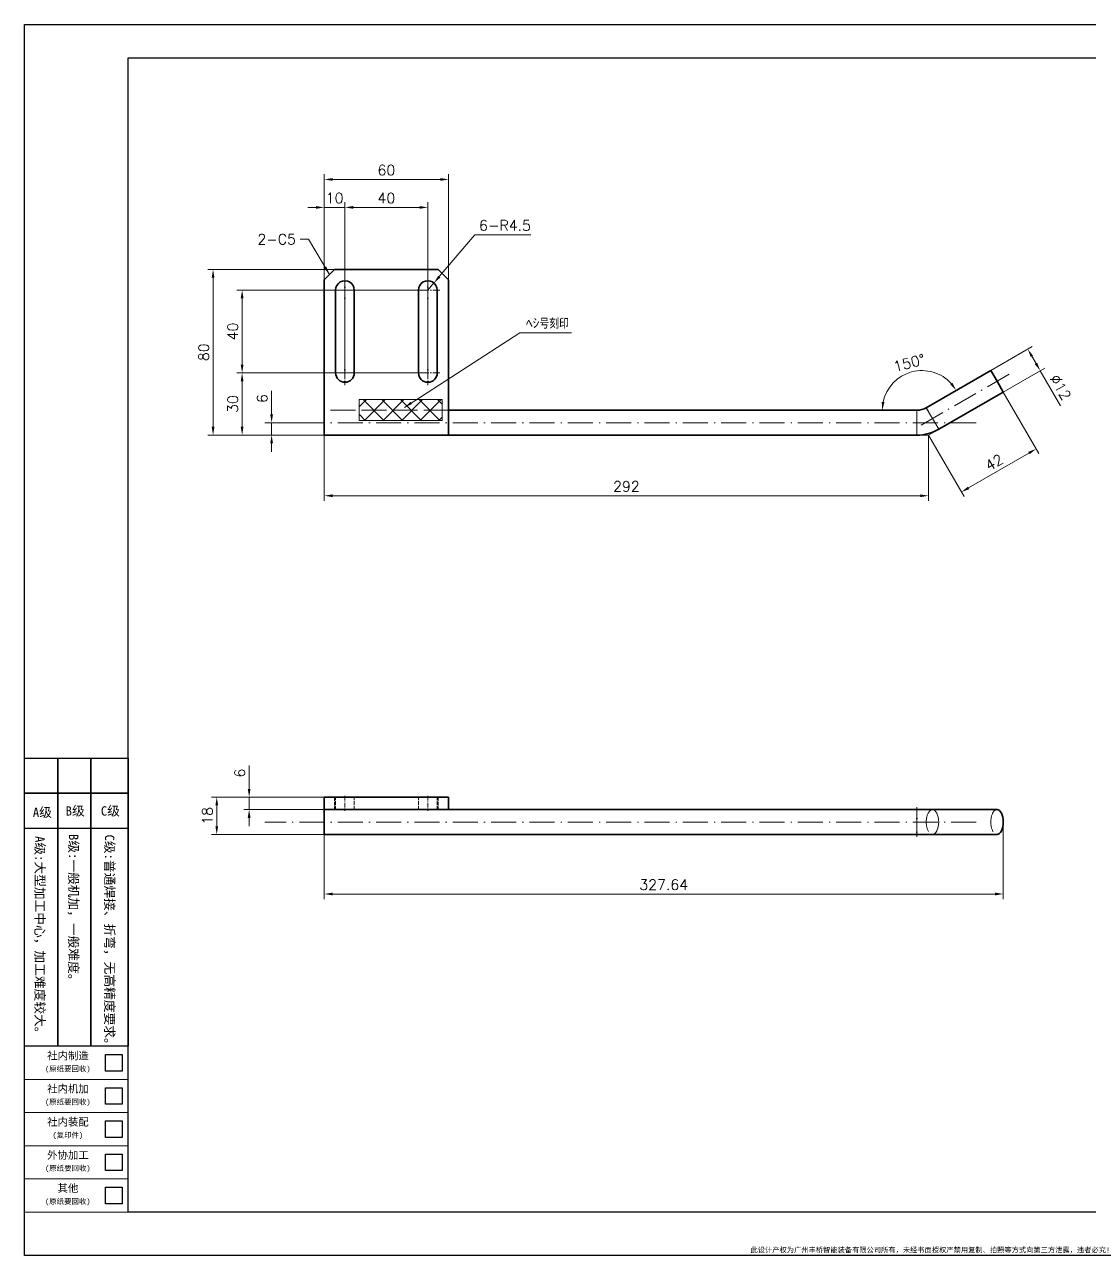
# Model space of a CAD drawing. Header units: millimetres. Extents: x -162325 to -83245, y 277409 to 326486.
# Drawn here: x -152544 to -152029, y 301268 to 301862 of the extents above; entities that cross this region are included whole.
import ezdxf
from ezdxf.enums import TextEntityAlignment as Align

# ---------------------------------------------------------------- set-up
doc = ezdxf.new("R2010")
doc.units = ezdxf.units.MM
for name, pattern in [('CENTER2', [28.575, 19.05, -3.175, 3.175, -3.175]), ('DASHDOT', [18.5, 12, -3, 0.5, -3]), ('DASHED', [15, 12, -3]), ('DASHED2', [9.525, 6.35, -3.175]), ('PHANTOM2', [31.75, 15.875, -3.175, 3.175, -3.175, 3.175, -3.175])]:
    doc.linetypes.add(name, pattern=pattern)
for name, color, linetype, lineweight in [('\\M+1907D\\M+19867', 130, 'Continuous', 13), ('SIM', 6, 'PHANTOM2', 20), ('中心线', 2, 'CENTER2', 13), ('图框', 7, 'Continuous', 20), ('尺寸线', 3, 'Continuous', 13), ('文字', 1, 'Continuous', 13), ('细实线', 4, 'Continuous', 25), ('虚线', 2, 'DASHED2', 25)]:
    doc.layers.add(name, color=color, linetype=linetype, lineweight=lineweight)
doc.styles.add('CH-1', font='')
doc.styles.add('MX_NOTE_STANDARD', font='txt.shx', dxfattribs={"bigfont": 'extfont.shx'})
doc.styles.get("Standard").update_dxf_attribs({"font": 'txt', "bigfont": 'gbcbig.shx'})
doc.styles.get('CH-1').set_extended_font_data('SimSun')
doc.dimstyles.new('副本02', dxfattribs={"dimscale": 2, "dimtxt": 2.5, "dimasz": 2, "dimexe": 1.25, "dimexo": 0, "dimgap": 1, "dimtad": 1, "dimdsep": 46, "dimtxsty": 'Standard', "dimcen": 0.5, "dimclrd": 3, "dimclre": 3, "dimclrt": 1, "dimadec": 1, "dimazin": 2, "dimtfac": 1, "dimtmove": 0, "dimatfit": 3, "dimfxl": 0, "dimtolj": 1, "dimlwd": -1, "dimlwe": -1, "dimarcsym": 0})
doc.dimstyles.new('副本02$4', dxfattribs={"dimscale": 2, "dimtxt": 2.5, "dimasz": 2, "dimexe": 1.25, "dimexo": 0, "dimgap": 1, "dimtad": 1, "dimtih": 1, "dimtoh": 1, "dimdsep": 46, "dimtxsty": 'Standard', "dimcen": 0.5, "dimclrd": 3, "dimclre": 3, "dimclrt": 1, "dimadec": 1, "dimazin": 2, "dimtfac": 1, "dimtmove": 0, "dimatfit": 3, "dimfxl": 0, "dimtolj": 1, "dimlwd": -1, "dimlwe": -1, "dimarcsym": 0})

# ---------------------------------------------------------------- blocks, each defined once
blk = doc.blocks.new('A$C2CD672AE')
for p, q in [((-218.5, -289), (-218.5, 8)), ((-218.5, 8), (201.5, 8)), ((201.5, 8), (201.5, -289)), ((-193.5, 0), (193.5, 0)), ((-193.5, -278.55), (-193.5, 0)), ((69.95, -16.21), (69.95, 0)), ((69.95, 0), (181.5, 0)), ((69.95, 0), (181.5, 0)), ((69.95, 0), (181.5, 0)), ((69.95, 0), (181.5, 0)), ((75.02, 0), (75.02, -16.21)), ((154.5, 0), (154.5, -16.21)), ((154.5, 0), (154.5, -16.21)), ((154.5, 0), (154.5, -16.21)), ((154.5, 0), (154.5, -16.21)), ((154.5, 0), (154.5, -16.21)), ((169.5, 0), (169.5, -16.21)), ((169.5, 0), (169.5, -16.21)), ((169.5, 0), (169.5, -16.21)), ((169.5, 0), (169.5, -16.21)), ((169.5, 0), (169.5, -16.21)), ((181.5, 0), (181.5, -16.21)), ((181.5, 0), (181.5, -16.21)), ((181.5, 0), (181.5, -16.21)), ((181.5, 0), (181.5, -16.21)), ((181.5, 0), (181.5, -16.21)), ((193.5, 0), (193.5, -278.55)), ((69.95, -11.14), (72.49, -6.07)), ((69.95, -6.07), (181.5, -6.07)), ((69.95, -6.07), (181.5, -6.07)), ((69.95, -6.07), (181.5, -6.07)), ((69.95, -6.07), (181.5, -6.07)), ((72.49, -6.07), (75.02, -11.14)), ((181.5, -6.07), (193.5, -6.07)), ((181.5, -6.07), (193.5, -6.07)), ((181.5, -6.07), (193.5, -6.07)), ((181.5, -6.07), (193.5, -6.07)), ((69.95, -16.21), (72.49, -11.14)), ((69.95, -11.14), (181.5, -11.14)), ((69.95, -11.14), (181.5, -11.14)), ((69.95, -11.14), (181.5, -11.14)), ((69.95, -11.14), (181.5, -11.14)), ((72.49, -11.14), (75.02, -16.21)), ((69.95, -16.21), (193.5, -16.21)), ((193.5, -16.21), (69.95, -16.21)), ((69.95, -16.21), (193.5, -16.21)), ((193.5, -278.55), (-193.5, -278.55)), ((201.5, -289), (-218.5, -289))]:
    blk.add_line(p, q)
at = {"style": 'CH-1'}
for s, height, p in [('No.', 1.775, (72.85, -3.33)), ('设 变 内 容', 1.775, (116.34, -1.91)), ('日 期', 1.775, (161.67, -2.16)), ('变更者', 1.775, (175.88, -2.16)), ('锐角除去', 1.775, (187.88, -1.63)), ('REVISION', 1.775, (116.61, -4.62)), ('DATE', 1.775, (162.09, -4.87)), ('REVR', 1.775, (176.3, -4.87)), ('1', 2.03, (72.4, -8.84)), ('C0.5', 1.775, (187.88, -11.03)), ('2', 2.03, (72.4, -14.39))]:
    blk.add_text(s, height=height, dxfattribs=at).set_placement(p, align=Align.MIDDLE)
at = {"style": 'CH-1', "width": 0.7}
blk.add_text('ACUTE ANGLE', height=1.7746, dxfattribs=at).set_placement((187.88, -4.69), align=Align.MIDDLE)
at = {"char_height": 1.25}
for s, insert, width, attachment_point in [('{\\Ftxt,@extfont2|c134;FQM-ER-GL-90A(A3)}', (183.75, 6), 39, 5), ('{\\fSimSun|b1|i0|c134|p2;此设计产权为广州丰桥智能装备有限公司所有，未经书面授权严禁用复制、拍照等方式向第三方泄露，违者必究!}', (0, -288.5), 387, 8)]:
    blk.add_mtext(s, dxfattribs=dict(at, insert=insert, width=width, attachment_point=attachment_point))
blk = doc.blocks.new('fenlei')
at = {"layer": '图框'}
for points in [[(-25, 32), (0, 32), (0, 40), (-25, 40)], [(-25, 24), (0, 24), (0, 32), (-25, 32)], [(-25, 16), (0, 16), (0, 24), (-25, 24)], [(-25, 8), (0, 8), (0, 16), (-25, 16)], [(-25, 0), (0, 0), (0, 8), (-25, 8)]]:
    blk.add_lwpolyline(points, close=True, dxfattribs=at)
at = {"layer": '细实线'}
for points in [[(-5.5, 38), (-1.5, 38), (-1.5, 34), (-5.5, 34)], [(-5.5, 30), (-1.5, 30), (-1.5, 26), (-5.5, 26)], [(-5.5, 22), (-1.5, 22), (-1.5, 18), (-5.5, 18)], [(-5.5, 14), (-1.5, 14), (-1.5, 10), (-5.5, 10)], [(-5.5, 6), (-1.5, 6), (-1.5, 2), (-5.5, 2)]]:
    blk.add_lwpolyline(points, close=True, dxfattribs=at)
at = {"style": 'CH-1'}
for s, height, p in [('社内制造', 1.836, (-14.54, 37.8)), ('(原纸要回收)', 1.285, (-14.58, 34.52)), ('社内机加', 1.836, (-14.54, 29.8)), ('(原纸要回收)', 1.285, (-14.58, 26.52)), ('社内装配', 1.836, (-14.54, 21.8)), ('(复印件)', 1.285, (-14.58, 18.52)), ('外协加工', 1.836, (-14.54, 13.8)), ('(原纸要回收)', 1.285, (-14.58, 10.52)), ('其他', 1.836, (-14.54, 5.8)), ('(原纸要回收)', 1.285, (-14.58, 2.52))]:
    blk.add_text(s, height=height, dxfattribs=at).set_placement(p, align=Align.MIDDLE)
blk = doc.blocks.new('机加分类')
at = {"layer": '细实线'}
for p, q in [((-94, -8.5), (-94, 0)), ((-94, 0), (-86, 0)), ((-86, -8.5), (-86, 0)), ((-86, 0), (-78, 0)), ((-86, 0), (-86, -8.5)), ((-78, -8.5), (-78, 0)), ((-78, 0), (-69, 0)), ((-78, 0), (-78, -8.5)), ((-69, 0), (-69, -8.5)), ((-86, -8.5), (-94, -8.5)), ((-94, -17), (-94, -8.5)), ((-94, -8.5), (-86, -8.5)), ((-78, -8.5), (-86, -8.5)), ((-86, -17), (-86, -8.5)), ((-86, -8.5), (-78, -8.5)), ((-86, -8.5), (-86, -17)), ((-69, -8.5), (-78, -8.5)), ((-78, -17), (-78, -8.5)), ((-78, -8.5), (-69, -8.5)), ((-78, -8.5), (-78, -17)), ((-69, -8.5), (-69, -17)), ((-86, -17), (-94, -17)), ((-94, -69.55), (-94, -17)), ((-78, -17), (-86, -17)), ((-86, -69.55), (-86, -17)), ((-86, -17), (-86, -69.55)), ((-69, -17), (-78, -17)), ((-78, -69.55), (-78, -17)), ((-78, -17), (-78, -69.55)), ((-69, -17), (-69, -69.55)), ((-86, -69.55), (-94, -69.55)), ((-78, -69.55), (-86, -69.55)), ((-69, -69.55), (-78, -69.55))]:
    blk.add_line(p, q, dxfattribs=at)
at = {"layer": '文字', "color": 1, "linetype": 'Continuous', "style": 'CH-1'}
blk.add_text('A级', height=2.25, dxfattribs=at).set_placement((-89.72, -14.22, -250.08), align=Align.CENTER)
for s, p in [('B级', (-81.81, -12.71, -250.08)), ('C级', (-73.31, -12.71, -250.08))]:
    blk.add_text(s, height=2.25, dxfattribs=at).set_placement(p, align=Align.MIDDLE)
for s, p in [('A级:大型加工中心，加工难度较大。', (-90.3, -43.36)), ('B级:一般机加，一般难度。', (-82.16, -36.72)), ('C级:普通焊接、折弯，无高精度要求。', (-73.47, -44.53))]:
    blk.add_text(s, height=2.25, rotation=270, dxfattribs=at).set_placement(p, align=Align.MIDDLE)
blk = doc.blocks.new('1：1横')
for name, p in [('A$C2CD672AE', (-8412.44, 515.87)), ('机加分类', (-8536.94, 346.87)), ('fenlei', (-8605.94, 237.32))]:
    blk.add_blockref(name, p)
blk = doc.blocks.new('*D438')
at = {"layer": 'Defpoints', "color": 0, "transparency": 16777216}
for p in [(-152369.02, 301743.39), (-152452.67, 301663.39), (-152371.83, 301663.39)]:
    blk.add_point(p, dxfattribs=at)
at = {"layer": '尺寸线', "color": 3, "transparency": 16777216}
for p, q in [((-152369.02, 301743.39), (-152455.17, 301743.39)), ((-152452.67, 301739.39), (-152452.67, 301667.39)), ((-152371.83, 301663.39), (-152455.17, 301663.39))]:
    blk.add_line(p, q, dxfattribs=at)
for points in [[(-152453.33, 301739.39), (-152452, 301739.39), (-152452.67, 301743.39)], [(-152453.33, 301667.39), (-152452, 301667.39), (-152452.67, 301663.39)]]:
    blk.add_solid(points, dxfattribs=at)
at = {"layer": '尺寸线', "color": 1, "transparency": 16777216, "insert": (-152457.17, 301703.39), "char_height": 5, "attachment_point": 5, "rotation": 90}
blk.add_mtext('\\A1;80', dxfattribs=at)
blk = doc.blocks.new('*D439')
at = {"layer": 'Defpoints', "color": 0, "transparency": 16777216}
for p in [(-152339.02, 301786.77), (-152339.02, 301709.95), (-152399.02, 301700.89)]:
    blk.add_point(p, dxfattribs=at)
at = {"layer": '尺寸线', "color": 3, "transparency": 16777216}
for p, q in [((-152399.02, 301700.89), (-152399.02, 301789.27)), ((-152339.02, 301709.95), (-152339.02, 301789.27)), ((-152395.02, 301786.77), (-152343.02, 301786.77))]:
    blk.add_line(p, q, dxfattribs=at)
for points in [[(-152395.02, 301787.44), (-152395.02, 301786.11), (-152399.02, 301786.77)], [(-152343.02, 301787.44), (-152343.02, 301786.11), (-152339.02, 301786.77)]]:
    blk.add_solid(points, dxfattribs=at)
at = {"layer": '尺寸线', "color": 1, "transparency": 16777216, "insert": (-152369.02, 301791.27), "char_height": 5, "attachment_point": 5}
blk.add_mtext('\\A1;60', dxfattribs=at)
blk = doc.blocks.new('*D440')
at = {"layer": 'Defpoints', "color": 0, "transparency": 16777216}
for p in [(-152107.31, 301694.24), (-152077.38, 301694.58), (-152339.02, 301675.39), (-152113.04, 301675.39), (-152108.54, 301676.59)]:
    blk.add_point(p, dxfattribs=at)
at = {"layer": '尺寸线', "color": 3, "transparency": 16777216}
blk.add_arc((-152110.63, 301675.39), 19.15, 41.99266, 168.00739, dxfattribs=at)
for points in [[(-152095.86, 301688.59), (-152096.94, 301687.8), (-152094.05, 301684.96)], [(-152128.7, 301679.29), (-152130.02, 301679.43), (-152129.78, 301675.39)]]:
    blk.add_solid(points, dxfattribs=at)
at = {"layer": '尺寸线', "color": 1, "transparency": 16777216, "insert": (-152116.75, 301698.23), "char_height": 5, "attachment_point": 5, "rotation": 15.00002}
blk.add_mtext('\\A1;150°', dxfattribs=at)
blk = doc.blocks.new('*D441')
at = {"layer": 'Defpoints', "color": 0, "transparency": 16777216}
for p in [(-152077.38, 301694.58), (-152053.55, 301694.48), (-152071.38, 301684.19)]:
    blk.add_point(p, dxfattribs=at)
at = {"layer": '尺寸线', "color": 3, "transparency": 16777216}
for p, q in [((-152077.38, 301694.58), (-152057.39, 301706.13)), ((-152057.55, 301701.41), (-152055.55, 301697.95)), ((-152071.38, 301684.19), (-152051.39, 301695.73)), ((-152053.55, 301694.48), (-152043.72, 301677.45))]:
    blk.add_line(p, q, dxfattribs=at)
for points in [[(-152056.98, 301701.74), (-152058.13, 301701.08), (-152059.55, 301704.88)], [(-152054.98, 301698.28), (-152056.13, 301697.61), (-152053.55, 301694.48)]]:
    blk.add_solid(points, dxfattribs=at)
at = {"layer": '尺寸线', "color": 1, "transparency": 16777216, "insert": (-152043.74, 301686.49), "char_height": 5, "attachment_point": 5, "rotation": 299.99988, "style": 'MX_NOTE_STANDARD'}
blk.add_mtext('\\A1;\\A1;%%c12', dxfattribs=at)
blk = doc.blocks.new('*D442')
at = {"layer": 'Defpoints', "color": 0, "transparency": 16777216}
for p in [(-152071.38, 301684.19), (-152107.42, 301663.39), (-152055.53, 301656.72)]:
    blk.add_point(p, dxfattribs=at)
at = {"layer": '尺寸线', "color": 3, "transparency": 16777216}
for p, q in [((-152071.38, 301684.19), (-152054.28, 301654.56)), ((-152107.42, 301663.39), (-152090.31, 301633.76)), ((-152088.1, 301637.92), (-152058.99, 301654.72))]:
    blk.add_line(p, q, dxfattribs=at)
for points in [[(-152059.32, 301655.3), (-152058.66, 301654.15), (-152055.53, 301656.72)], [(-152088.43, 301638.5), (-152087.76, 301637.34), (-152091.56, 301635.92)]]:
    blk.add_solid(points, dxfattribs=at)
at = {"layer": '尺寸线', "color": 1, "transparency": 16777216, "insert": (-152075.79, 301650.22), "char_height": 5, "attachment_point": 5, "rotation": 29.99935}
blk.add_mtext('\\A1;42', dxfattribs=at)
blk = doc.blocks.new('*D443')
at = {"layer": 'Defpoints', "color": 0, "transparency": 16777216}
for p in [(-152399.02, 301663.39), (-152107.42, 301663.39), (-152399.02, 301634.13)]:
    blk.add_point(p, dxfattribs=at)
at = {"layer": '尺寸线', "color": 3, "transparency": 16777216}
for p, q in [((-152399.02, 301663.39), (-152399.02, 301631.63)), ((-152107.42, 301663.39), (-152107.42, 301631.63)), ((-152111.42, 301634.13), (-152395.02, 301634.13))]:
    blk.add_line(p, q, dxfattribs=at)
for points in [[(-152395.02, 301634.79), (-152395.02, 301633.46), (-152399.02, 301634.13)], [(-152111.42, 301634.79), (-152111.42, 301633.46), (-152107.42, 301634.13)]]:
    blk.add_solid(points, dxfattribs=at)
at = {"layer": '尺寸线', "color": 1, "transparency": 16777216, "insert": (-152253.22, 301638.63), "char_height": 5, "attachment_point": 5}
blk.add_mtext('\\A1;292', dxfattribs=at)
blk = doc.blocks.new('*D444')
at = {"layer": 'Defpoints', "color": 0, "transparency": 16777216}
for p in [(-152424.43, 301669.39), (-152399.02, 301669.39), (-152399.02, 301663.39)]:
    blk.add_point(p, dxfattribs=at)
at = {"layer": '尺寸线', "color": 3, "transparency": 16777216}
for p, q in [((-152424.43, 301673.39), (-152424.43, 301684.72)), ((-152399.02, 301669.39), (-152426.93, 301669.39)), ((-152424.43, 301663.39), (-152424.43, 301669.39)), ((-152399.02, 301663.39), (-152426.93, 301663.39)), ((-152424.43, 301659.39), (-152424.43, 301655.39))]:
    blk.add_line(p, q, dxfattribs=at)
for points in [[(-152425.1, 301673.39), (-152423.76, 301673.39), (-152424.43, 301669.39)], [(-152425.1, 301659.39), (-152423.76, 301659.39), (-152424.43, 301663.39)]]:
    blk.add_solid(points, dxfattribs=at)
at = {"layer": '尺寸线', "color": 1, "transparency": 16777216, "insert": (-152428.93, 301681.05), "char_height": 5, "attachment_point": 5, "rotation": 90}
blk.add_mtext('\\A1;6', dxfattribs=at)
blk = doc.blocks.new('*D445')
at = {"layer": 'Defpoints', "color": 0, "transparency": 16777216}
for p in [(-152438.65, 301693.39), (-152349.02, 301693.39), (-152399.02, 301663.39)]:
    blk.add_point(p, dxfattribs=at)
at = {"layer": '尺寸线', "color": 3, "transparency": 16777216}
for p, q in [((-152349.02, 301693.39), (-152441.15, 301693.39)), ((-152438.65, 301667.39), (-152438.65, 301689.39)), ((-152399.02, 301663.39), (-152441.15, 301663.39))]:
    blk.add_line(p, q, dxfattribs=at)
for points in [[(-152439.32, 301689.39), (-152437.99, 301689.39), (-152438.65, 301693.39)], [(-152439.32, 301667.39), (-152437.99, 301667.39), (-152438.65, 301663.39)]]:
    blk.add_solid(points, dxfattribs=at)
at = {"layer": '尺寸线', "color": 1, "transparency": 16777216, "insert": (-152443.15, 301678.39), "char_height": 5, "attachment_point": 5, "rotation": 90}
blk.add_mtext('\\A1;30', dxfattribs=at)
blk = doc.blocks.new('*D446')
at = {"layer": 'Defpoints', "color": 0, "transparency": 16777216}
for p in [(-152438.65, 301733.39), (-152349.02, 301733.39), (-152349.02, 301693.39)]:
    blk.add_point(p, dxfattribs=at)
at = {"layer": '尺寸线', "color": 3, "transparency": 16777216}
for p, q in [((-152349.02, 301733.39), (-152441.15, 301733.39)), ((-152438.65, 301697.39), (-152438.65, 301729.39)), ((-152349.02, 301693.39), (-152441.15, 301693.39))]:
    blk.add_line(p, q, dxfattribs=at)
for points in [[(-152439.32, 301729.39), (-152437.99, 301729.39), (-152438.65, 301733.39)], [(-152439.32, 301697.39), (-152437.99, 301697.39), (-152438.65, 301693.39)]]:
    blk.add_solid(points, dxfattribs=at)
at = {"layer": '尺寸线', "color": 1, "transparency": 16777216, "insert": (-152443.15, 301713.39), "char_height": 5, "attachment_point": 5, "rotation": 90}
blk.add_mtext('\\A1;40', dxfattribs=at)
blk = doc.blocks.new('*D447')
at = {"layer": 'Defpoints', "color": 0, "transparency": 16777216}
for p in [(-152389.02, 301773.28), (-152389.02, 301733.39), (-152399.02, 301727.53)]:
    blk.add_point(p, dxfattribs=at)
at = {"layer": '尺寸线', "color": 3, "transparency": 16777216}
for p, q in [((-152399.02, 301727.53), (-152399.02, 301775.78)), ((-152389.02, 301733.39), (-152389.02, 301775.78)), ((-152403.02, 301773.28), (-152407.02, 301773.28)), ((-152399.02, 301773.28), (-152389.02, 301773.28)), ((-152385.02, 301773.28), (-152381.02, 301773.28))]:
    blk.add_line(p, q, dxfattribs=at)
for points in [[(-152403.02, 301773.95), (-152403.02, 301772.62), (-152399.02, 301773.28)], [(-152385.02, 301773.95), (-152385.02, 301772.62), (-152389.02, 301773.28)]]:
    blk.add_solid(points, dxfattribs=at)
at = {"layer": '尺寸线', "color": 1, "transparency": 16777216, "insert": (-152394.02, 301777.78), "char_height": 5, "attachment_point": 5}
blk.add_mtext('\\A1;10', dxfattribs=at)
blk = doc.blocks.new('*D448')
at = {"layer": 'Defpoints', "color": 0, "transparency": 16777216}
for p in [(-152349.02, 301773.28), (-152389.02, 301693.39), (-152349.02, 301693.39)]:
    blk.add_point(p, dxfattribs=at)
at = {"layer": '尺寸线', "color": 3, "transparency": 16777216}
for p, q in [((-152389.02, 301693.39), (-152389.02, 301775.78)), ((-152349.02, 301693.39), (-152349.02, 301775.78)), ((-152385.02, 301773.28), (-152353.02, 301773.28))]:
    blk.add_line(p, q, dxfattribs=at)
for points in [[(-152385.02, 301773.95), (-152385.02, 301772.62), (-152389.02, 301773.28)], [(-152353.02, 301773.95), (-152353.02, 301772.62), (-152349.02, 301773.28)]]:
    blk.add_solid(points, dxfattribs=at)
at = {"layer": '尺寸线', "color": 1, "transparency": 16777216, "insert": (-152369.02, 301777.78), "char_height": 5, "attachment_point": 5}
blk.add_mtext('\\A1;40', dxfattribs=at)
blk = doc.blocks.new('*D449')
at = {"layer": 'Defpoints', "color": 0, "transparency": 16777216}
for p in [(-152346.11, 301736.81), (-152349.02, 301733.39)]:
    blk.add_point(p, dxfattribs=at)
at = {"layer": '尺寸线', "color": 3, "transparency": 16777216}
for p, q in [((-152326.3, 301760.06), (-152343.51, 301739.86)), ((-152299.3, 301760.06), (-152326.3, 301760.06)), ((-152349.02, 301733.39), (-152346.11, 301736.81))]:
    blk.add_line(p, q, dxfattribs=at)
blk.add_solid([(-152344.02, 301740.29), (-152343, 301739.42), (-152346.11, 301736.81)], dxfattribs=at)
at = {"layer": '尺寸线', "color": 1, "transparency": 16777216, "insert": (-152311.8, 301764.56), "char_height": 5, "attachment_point": 5, "style": 'MX_NOTE_STANDARD'}
blk.add_mtext('\\A1;\\A1;6-R4.5', dxfattribs=at)
blk = doc.blocks.new('*D450')
at = {"layer": 'Defpoints', "color": 0, "transparency": 16777216}
for p in [(-152071.38, 301476.63), (-152399.02, 301470.63), (-152071.38, 301441.91)]:
    blk.add_point(p, dxfattribs=at)
at = {"layer": '尺寸线', "color": 3, "transparency": 16777216}
for p, q in [((-152071.38, 301476.63), (-152071.38, 301439.41)), ((-152399.02, 301470.63), (-152399.02, 301439.41)), ((-152395.02, 301441.91), (-152075.38, 301441.91))]:
    blk.add_line(p, q, dxfattribs=at)
for points in [[(-152395.02, 301442.58), (-152395.02, 301441.25), (-152399.02, 301441.91)], [(-152075.38, 301442.58), (-152075.38, 301441.25), (-152071.38, 301441.91)]]:
    blk.add_solid(points, dxfattribs=at)
at = {"layer": '尺寸线', "color": 1, "transparency": 16777216, "insert": (-152235.2, 301446.41), "char_height": 5, "attachment_point": 5}
blk.add_mtext('\\A1;327.64', dxfattribs=at)
blk = doc.blocks.new('*D451')
at = {"layer": 'Defpoints', "color": 0, "transparency": 16777216}
for p in [(-152450.89, 301488.63), (-152399.02, 301488.63), (-152399.02, 301470.63)]:
    blk.add_point(p, dxfattribs=at)
at = {"layer": '尺寸线', "color": 3, "transparency": 16777216}
for p, q in [((-152399.02, 301488.63), (-152453.39, 301488.63)), ((-152450.89, 301474.63), (-152450.89, 301484.63)), ((-152399.02, 301470.63), (-152453.39, 301470.63))]:
    blk.add_line(p, q, dxfattribs=at)
for points in [[(-152451.56, 301484.63), (-152450.23, 301484.63), (-152450.89, 301488.63)], [(-152451.56, 301474.63), (-152450.23, 301474.63), (-152450.89, 301470.63)]]:
    blk.add_solid(points, dxfattribs=at)
at = {"layer": '尺寸线', "color": 1, "transparency": 16777216, "insert": (-152455.39, 301479.63), "char_height": 5, "attachment_point": 5, "rotation": 90}
blk.add_mtext('\\A1;18', dxfattribs=at)
blk = doc.blocks.new('*D452')
at = {"layer": 'Defpoints', "color": 0, "transparency": 16777216}
for p in [(-152435.27, 301488.63), (-152399.02, 301488.63), (-152399.02, 301482.63)]:
    blk.add_point(p, dxfattribs=at)
at = {"layer": '尺寸线', "color": 3, "transparency": 16777216}
for p, q in [((-152435.27, 301492.63), (-152435.27, 301503.96)), ((-152399.02, 301488.63), (-152437.77, 301488.63)), ((-152435.27, 301482.63), (-152435.27, 301488.63)), ((-152399.02, 301482.63), (-152437.77, 301482.63)), ((-152435.27, 301478.63), (-152435.27, 301474.63))]:
    blk.add_line(p, q, dxfattribs=at)
for points in [[(-152435.94, 301492.63), (-152434.6, 301492.63), (-152435.27, 301488.63)], [(-152435.94, 301478.63), (-152434.6, 301478.63), (-152435.27, 301482.63)]]:
    blk.add_solid(points, dxfattribs=at)
at = {"layer": '尺寸线', "color": 1, "transparency": 16777216, "insert": (-152439.77, 301500.3), "char_height": 5, "attachment_point": 5, "rotation": 90}
blk.add_mtext('\\A1;6', dxfattribs=at)
blk = doc.blocks.new('图号刻印')
at = {"layer": '尺寸线'}
h = blk.add_hatch(dxfattribs=at)
h.set_pattern_fill('ANSI37', color=4)
h.set_pattern_definition([(45, (-10658.534, -906.269), (-2.245064, 2.245064), []), (135, (-10658.534, -906.269), (-2.245064, -2.245064), [])])
h.paths.add_polyline_path([(20, -5), (20, 0), (0, 0), (0, -5)])
at = {"layer": '\\M+1907D\\M+19867'}
for p, q in [((0, 0), (0, -5)), ((20, 0), (0, 0)), ((20, -5), (20, 0)), ((0, -5), (20, -5))]:
    blk.add_line(p, q, dxfattribs=at)

msp = doc.modelspace()

# ---------------------------------------------------------------- linework, layer by layer
at = {"color": 7, "lineweight": 35}
for p, q in [((-152394.023, 301743.386), (-152399.023, 301738.386)), ((-152394.023, 301743.386), (-152344.023, 301743.386)), ((-152339.023, 301738.386), (-152344.023, 301743.386)), ((-152399.023, 301738.386), (-152399.023, 301663.386)), ((-152339.023, 301663.386), (-152339.023, 301738.386)), ((-152393.523, 301733.386), (-152393.523, 301693.386)), ((-152384.523, 301693.386), (-152384.523, 301733.386)), ((-152353.523, 301733.386), (-152353.523, 301693.386)), ((-152344.523, 301693.386), (-152344.523, 301733.386)), ((-152077.383, 301694.582), (-152108.543, 301676.591)), ((-152077.383, 301694.582), (-152074.383, 301689.386)), ((-152074.383, 301689.386), (-152071.383, 301684.189)), ((-152071.383, 301684.189), (-152102.543, 301666.199)), ((-152113.043, 301675.386), (-152339.023, 301675.386)), ((-152339.023, 301663.386), (-152399.023, 301663.386)), ((-152113.043, 301663.386), (-152399.023, 301663.386)), ((-152339.023, 301488.632), (-152399.023, 301488.632)), ((-152399.023, 301488.632), (-152399.023, 301482.632)), ((-152339.023, 301488.632), (-152339.023, 301482.632)), ((-152339.023, 301482.632), (-152399.023, 301482.632)), ((-152113.043, 301482.632), (-152399.023, 301482.632)), ((-152399.023, 301482.632), (-152399.023, 301470.632)), ((-152105.543, 301482.632), (-152113.043, 301482.632)), ((-152105.543, 301482.632), (-152074.383, 301482.632)), ((-152113.043, 301470.632), (-152399.023, 301470.632)), ((-152105.543, 301470.632), (-152113.043, 301470.632)), ((-152105.543, 301470.632), (-152074.383, 301470.632))]:
    msp.add_line(p, q, dxfattribs=at)
at = {"color": 7, "lineweight": 13}
for p, q in [((-152113.043, 301675.386), (-152113.043, 301669.386)), ((-152108.543, 301676.591), (-152105.543, 301671.395)), ((-152113.043, 301669.386), (-152113.043, 301663.386)), ((-152105.543, 301671.395), (-152102.543, 301666.199)), ((-152113.043, 301482.632), (-152113.043, 301470.632))]:
    msp.add_line(p, q, dxfattribs=at)
at = {"color": 7, "lineweight": 35}
for centre, radius, start, end in [((-152389.023, 301733.386), 4.5, 0, 180.000005), ((-152349.023, 301733.386), 4.5, 0, 180.000005), ((-152389.023, 301693.386), 4.5, 180.000005, 0), ((-152349.023, 301693.386), 4.5, 180.000005, 0), ((-152113.043, 301684.386), 9, 269.999997, 299.999998), ((-152113.043, 301684.386), 21, 269.999997, 299.999998)]:
    msp.add_arc(centre, radius, start, end, dxfattribs=at)
at = {"color": 7, "lineweight": 13}
msp.add_ellipse((-152105.543, 301476.632), major_axis=(0, 6), ratio=0.5, start_param=3.1415927, end_param=6.2831853, dxfattribs=at)
at = {"color": 7, "lineweight": 35}
msp.add_ellipse((-152074.383, 301476.632), major_axis=(0, 6), ratio=0.5, start_param=3.1415927, end_param=6.2831853, dxfattribs=at)
at = {"layer": 'SIM'}
for p in [(-152115.775, 301663.386), (-152101.47, 301666.819)]:
    msp.add_line(p, (-152107.416, 301663.386), dxfattribs=at)
at = {"layer": '中心线', "linetype": 'DASHDOT', "lineweight": 13, "ltscale": 0.292502}
for p, q in [((-152389.023, 301739.236), (-152389.023, 301727.536)), ((-152349.023, 301739.236), (-152349.023, 301727.536)), ((-152389.023, 301699.236), (-152389.023, 301687.536)), ((-152349.023, 301699.236), (-152349.023, 301687.536))]:
    msp.add_line(p, q, dxfattribs=at)
at = {"layer": '中心线', "linetype": 'DASHDOT', "lineweight": 13, "ltscale": 0.292505}
for p, q in [((-152383.173, 301733.386), (-152394.874, 301733.386)), ((-152343.173, 301733.386), (-152354.874, 301733.386)), ((-152383.173, 301693.386), (-152394.874, 301693.386)), ((-152343.173, 301693.386), (-152354.874, 301693.386))]:
    msp.add_line(p, q, dxfattribs=at)
at = {"layer": '中心线', "linetype": 'DASHDOT', "lineweight": 13}
for p, q in [((-152068.566, 301692.744), (-152111.359, 301668.037)), ((-152084.444, 301669.386), (-152427.622, 301669.386)), ((-152084.444, 301476.632), (-152427.622, 301476.632))]:
    msp.add_line(p, q, dxfattribs=at)
at = {"layer": '中心线', "linetype": 'DASHDOT', "lineweight": 13, "ltscale": 0.180017}
for p, q in [((-152389.023, 301489.232), (-152389.023, 301482.031)), ((-152349.023, 301489.232), (-152349.023, 301482.031))]:
    msp.add_line(p, q, dxfattribs=at)
at = {"layer": '中心线', "linetype": 'DASHDOT', "lineweight": 13, "ltscale": 0.360022}
msp.add_line((-152113.043, 301483.832), (-152113.043, 301469.431), dxfattribs=at)
at = {"layer": '虚线', "linetype": 'DASHED', "lineweight": 13, "ltscale": 0.15}
for p, q in [((-152399.023, 301675.386), (-152399.023, 301669.386)), ((-152113.043, 301675.386), (-152113.043, 301669.386)), ((-152108.543, 301676.591), (-152105.543, 301671.395)), ((-152399.023, 301669.386), (-152399.023, 301663.386)), ((-152113.043, 301669.386), (-152113.043, 301663.386)), ((-152394.023, 301488.632), (-152394.023, 301482.632)), ((-152393.523, 301482.632), (-152393.523, 301488.632)), ((-152384.523, 301482.632), (-152384.523, 301488.632)), ((-152353.523, 301482.632), (-152353.523, 301488.632)), ((-152344.523, 301482.632), (-152344.523, 301488.632)), ((-152344.023, 301488.632), (-152344.023, 301482.632))]:
    msp.add_line(p, q, dxfattribs=at)
at = {"layer": '虚线', "linetype": 'DASHED', "lineweight": 13}
msp.add_line((-152339.023, 301675.386), (-152399.023, 301675.386), dxfattribs=at)
at = {"layer": '虚线', "linetype": 'DASHED', "lineweight": 13, "ltscale": 0.149998}
msp.add_line((-152105.543, 301671.395), (-152102.543, 301666.199), dxfattribs=at)
at = {"layer": '虚线', "linetype": 'DASHED', "lineweight": 13, "ltscale": 0.3}
msp.add_line((-152113.043, 301482.632), (-152113.043, 301470.632), dxfattribs=at)
at = {"layer": '虚线', "linetype": 'DASHED', "lineweight": 13}
for centre in [(-152105.543, 301476.632), (-152074.383, 301476.632)]:
    msp.add_ellipse(centre, major_axis=(0, 6), ratio=0.5, start_param=0, end_param=3.1415927, dxfattribs=at)

# ---------------------------------------------------------------- block references
at = {"color": 2, "xscale": 2, "yscale": 2, "zscale": 2}
msp.add_blockref('1：1横', (-135281.726, 300813.771), dxfattribs=at)
at = {"layer": '尺寸线', "xscale": 2, "yscale": 2, "zscale": 2}
msp.add_blockref('图号刻印', (-152382.105, 301680.518), dxfattribs=at)

# ---------------------------------------------------------------- texts
at = {"layer": '尺寸线', "color": 1, "insert": (-152412.665, 301755.403), "char_height": 5, "attachment_point": 9, "style": 'MX_NOTE_STANDARD'}
msp.add_mtext('2-C5', dxfattribs=at)
at = {"layer": '尺寸线', "color": 1, "insert": (-152280.947, 301714.772), "char_height": 5, "attachment_point": 9}
msp.add_mtext('ﾍｼ号刻印', dxfattribs=at)

# ---------------------------------------------------------------- dimensions: what is measured, and where the dimension line sits
at = {"layer": '尺寸线'}
for base, p1, p2, picture, middle in [((-152339.023, 301786.775), (-152399.023, 301700.886), (-152339.023, 301709.951), '*D439', (-152369.023, 301791.275)), ((-152389.023, 301773.285), (-152399.023, 301727.526), (-152389.023, 301733.386), '*D447', (-152394.023, 301777.785)), ((-152349.023, 301773.285), (-152389.023, 301693.386), (-152349.023, 301693.386), '*D448', (-152369.023, 301777.785)), ((-152071.383, 301441.914), (-152399.023, 301470.632), (-152071.383, 301476.632), '*D450', (-152235.203, 301446.414))]:
    dim = msp.add_linear_dim(base=base, p1=p1, p2=p2, dimstyle='副本02', dxfattribs=at)
    dim.commit()
    dim.dimension.update_dxf_attribs({"geometry": picture, "text_midpoint": middle})
dim = msp.add_radius_dim(center=(-152349.023, 301733.386), mpoint=(-152346.105, 301736.811), text='\\A1;6-<>', dimstyle='副本02$4', override={"dimtxsty": 'MX_NOTE_STANDARD'}, dxfattribs=at)
dim.commit()
dim.dimension.update_dxf_attribs({"geometry": '*D449', "text_midpoint": (-152311.799, 301760.06), "dimtype": 164})
for base, p1, p2, picture, middle in [((-152452.668, 301663.386), (-152369.023, 301743.386), (-152371.829, 301663.386), '*D438', (-152457.168, 301703.386)), ((-152438.655, 301733.386), (-152349.023, 301693.386), (-152349.023, 301733.386), '*D446', (-152443.155, 301713.386)), ((-152438.655, 301693.386), (-152399.023, 301663.386), (-152349.023, 301693.386), '*D445', (-152443.155, 301678.386)), ((-152424.43, 301669.386), (-152399.023, 301663.386), (-152399.023, 301669.386), '*D444', (-152428.93, 301681.052)), ((-152435.271, 301488.632), (-152399.023, 301482.632), (-152399.023, 301488.632), '*D452', (-152439.771, 301500.298)), ((-152450.895, 301488.632), (-152399.023, 301470.632), (-152399.023, 301488.632), '*D451', (-152455.395, 301479.632))]:
    dim = msp.add_linear_dim(base=base, p1=p1, p2=p2, angle=90, dimstyle='副本02', dxfattribs=at)
    dim.commit()
    dim.dimension.update_dxf_attribs({"geometry": picture, "text_midpoint": middle})
dim = msp.add_aligned_dim(p1=(-152077.383, 301694.582), p2=(-152071.383, 301684.189), distance=20.587, text='\\A1;%%c<>', dimstyle='副本02', override={"dimtxsty": 'MX_NOTE_STANDARD'}, dxfattribs=at)
dim.commit()
dim.dimension.update_dxf_attribs({"geometry": '*D441', "text_midpoint": (-152043.74, 301686.485)})
dim = msp.add_angular_dim_2l(base=(-152107.307, 301694.24), line1=((-152077.383, 301694.582), (-152108.543, 301676.591)), line2=((-152113.043, 301675.386), (-152339.023, 301675.386)), dimstyle='副本02', dxfattribs=at)
dim.commit()
dim.dimension.update_dxf_attribs({"geometry": '*D440', "text_midpoint": (-152116.751, 301698.225)})
for p2, distance, picture, middle in [((-152071.383, 301684.189), -31.713, '*D442', (-152075.793, 301650.22)), ((-152399.023, 301663.386), 29.261, '*D443', (-152253.22, 301638.625))]:
    dim = msp.add_aligned_dim(p1=(-152107.416, 301663.386), p2=p2, distance=distance, dimstyle='副本02', override={"dimdec": 0}, dxfattribs=at)
    dim.commit()
    dim.dimension.update_dxf_attribs({"geometry": picture, "text_midpoint": middle})

# ---------------------------------------------------------------- leaders
at = {"layer": '尺寸线', "annotation_type": 0, "has_hookline": 1}
for points, override, hookline_direction, text_width in [([(-152396.523, 301740.886), (-152406.665, 301757.903), (-152410.665, 301757.903)], {"dimgap": 1, "dimtad": 0}, 1, 18.333), ([(-152360.374, 301676.746), (-152304.702, 301712.772), (-152300.702, 301712.772)], {"dimgap": 1, "dimtad": 1}, 0, 19.062)]:
    msp.add_leader(points, dimstyle='副本02', override=override, dxfattribs=dict(at, hookline_direction=hookline_direction, text_width=text_width))

doc.saveas('drawing.dxf')
